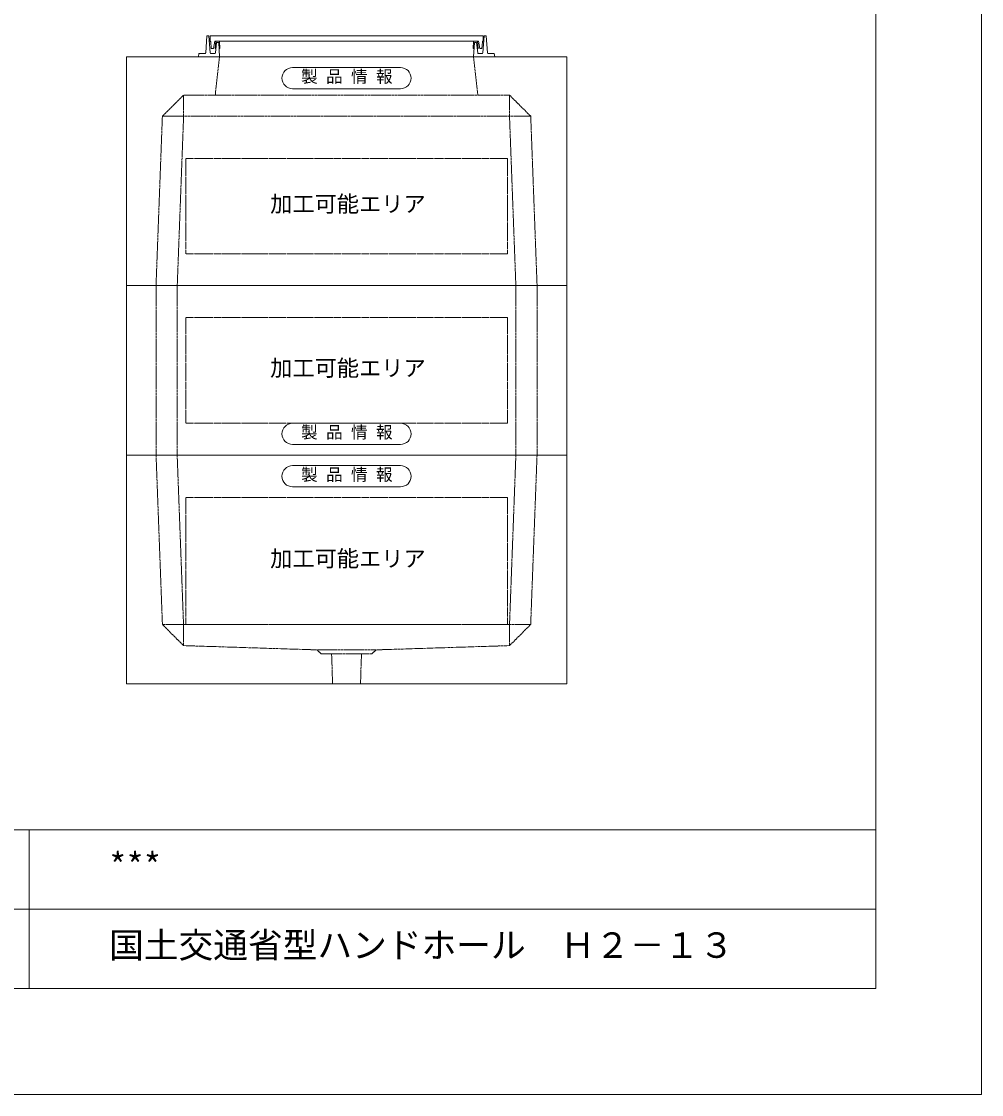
# Model space of a CAD drawing. Units: millimetres, scale not verified. Extents: x -3712 to 3712, y -2625 to 2625.
# Drawn here: x 1445 to 3712, y -2625 to -91 of the extents above; entities that cross this region are included whole.
import ezdxf
from ezdxf.enums import TextEntityAlignment as Align

# ---------------------------------------------------------------- set-up
doc = ezdxf.new("R2010")
doc.units = ezdxf.units.MM
doc.header["$LTSCALE"] = 10
doc.linetypes.add('LONG_DASHED1', pattern=[7, 6, -1])
doc.linetypes.add('LONG_DOUBLE_CHAIN', pattern=[21.8, 18, -1, 0.6, -0.6, 0.6, -1])
for name, color, linetype, lineweight in [('0-0_D-TTL', 7, 'Continuous', 9), ('0-1_Defpoints', 7, 'Continuous', 9), ('0-2_D-TTL-FRAM1', 134, 'Continuous', 9), ('0-3_D-TTL-TXT', 7, 'Continuous', 9), ('0-8_D-STR', 7, 'LONG_DASHED1', 9), ('0-9_D-STR-STR1', 7, 'Continuous', 9), ('0-A_D-STR-STR5', 1, 'LONG_DOUBLE_CHAIN', 9), ('0-B_D-STR-STR4', 134, 'Continuous', 9)]:
    doc.layers.add(name, color=color, linetype=linetype, lineweight=lineweight)
doc.styles.add('ＭＳ ゴシック', font='')
doc.styles.get('ＭＳ ゴシック').set_extended_font_data('MS Gothic')

# ---------------------------------------------------------------- blocks, each defined once
blk = doc.blocks.new('A$C4DE05FD1')
at = {"layer": '0-0_D-TTL', "color": 134}
for p in [(57400, 38000), (2000, 2000)]:
    blk.add_line(p, (57400, 2000), dxfattribs=at)
at = {"layer": '0-1_Defpoints', "color": 134}
for p in [(59400, 42000), (0, 0)]:
    blk.add_line(p, (59400, 0), dxfattribs=at)
at = {"layer": '0-2_D-TTL-FRAM1'}
for p, q in [((19400, 5000), (57400, 5000)), ((41400, 5000), (41400, 2000)), ((32400, 3500), (57400, 3500))]:
    blk.add_line(p, q, dxfattribs=at)
blk = doc.blocks.new('A$C284D0AE2')
at = {"layer": '0-B_D-STR-STR4'}
for p, q in [((-3300, 500), (-3327.8, 98.6)), ((-3250, 500), (-3300, 500)), ((-3221.3, 98.6), (-3250, 500)), ((-3225, 500), (-3225, 370)), ((-3225, 370), (-3219.2, 370)), ((-3209.2, 360.9), (-3195, 200)), ((-3145, 200), (-3115, 370)), ((-3115, 370), (3115, 370)), ((-3090, 370), (-3106.2, 200.7)), ((-3070, 340), (-3098, 97.7)), ((-3000, 370), (-3090, 370)), ((-3020, 340), (-3070, 340)), ((-3000, 0), (-3020, 340)), ((-2991.8, 200.7), (-3000, 370)), ((3000, 370), (3090, 370)), ((3090, 370), (3106.2, 200.7)), ((-3490, 80), (-3500, 0)), ((-3500, 0), (3500, 0)), ((-3347.8, 80), (-3490, 80)), ((-3117.8, 80), (-3201.4, 80)), ((-3195, 200), (-3145, 200)), ((-3106.2, 200.7), (-3086.1, 200.7)), ((-3011.8, 200.7), (-2991.8, 200.7)), ((3106.2, 200.7), (3086.1, 200.7)), ((3117.8, 80), (3201.4, 80)), ((3347.8, 80), (3490, 80)), ((3490, 80), (3500, 0))]:
    blk.add_line(p, q, dxfattribs=at)
for points in [[(-3225, 500), (3225, 500), (3225, 370), (3219.2, 370)], [(3011.8, 200.7), (2991.8, 200.7), (3000, 370)], [(3000, 0), (3020, 340), (3070, 340), (3098, 97.7)], [(3209.2, 360.9), (3195, 200), (3145, 200), (3115, 370)], [(3221.3, 98.6), (3250, 500), (3300, 500), (3327.8, 98.6)]]:
    blk.add_lwpolyline(points, dxfattribs=at)
for centre, radius, start, end in [((-3219.2, 360), 10, 5.04245, 90), ((3219.2, 360), 10, 90, 174.95755), ((-3347.8, 100), 20, 270, 356.0372), ((-3201.4, 100), 20, 184.08562, 270), ((-3117.8, 100), 20, 270, 353.41806), ((3117.8, 100), 20, 186.58194, 270), ((3201.4, 100), 20, 270, 355.91438), ((3347.8, 100), 20, 183.9628, 270)]:
    blk.add_arc(centre, radius, start, end, dxfattribs=at)
blk = doc.blocks.new('A$C4A6C5A6A')
at = {"layer": '0-9_D-STR-STR1'}
for p, q in [((-1275, 0), (1275, 0)), ((-1275, -500), (1275, -500))]:
    blk.add_line(p, q, dxfattribs=at)
for centre, start, end in [((-1275, -250), 90, 270), ((1275, -250), 270, 90)]:
    blk.add_arc(centre, 250, start, end, dxfattribs=at)
at = {"layer": '0-9_D-STR-STR1', "style": 'ＭＳ ゴシック'}
blk.add_text('製 品 情 報', height=288.6, dxfattribs=at).set_placement((-1074.8, -441.3), align=Align.BOTTOM_LEFT)
blk = doc.blocks.new('A$C5A6A0778')
at = {"layer": '0-8_D-STR', "linetype": 'Continuous'}
for p, q in [((-5200, 5400), (5200, 5400)), ((-5200, 0), (-5200, 5400)), ((5200, 5400), (5200, 0)), ((-5200, 0), (5200, 0))]:
    blk.add_line(p, q, dxfattribs=at)
at = {"layer": '0-8_D-STR'}
for p, q in [((-3000, 5400), (-3100, 4500)), ((3000, 5400), (3100, 4500)), ((-4350, 4000), (-3850, 4500)), ((3850, 4500), (-3850, 4500)), ((-3850, 4000), (-3850, 4500)), ((4350, 4000), (3850, 4500)), ((3850, 4000), (3850, 4500)), ((-4350, 4000), (-4500, 0)), ((4350, 4000), (-4350, 4000)), ((-3850, 4000), (-4000, 0)), ((3850, 4000), (4000, 0)), ((4350, 4000), (4500, 0))]:
    blk.add_line(p, q, dxfattribs=at)
at = {"layer": '0-A_D-STR-STR5'}
for p, q in [((-3800, 3000), (-3800, 750)), ((3800, 3000), (-3800, 3000))]:
    blk.add_line(p, q, dxfattribs=at)
blk.add_lwpolyline([(3800, 3000), (3800, 750), (-3800, 750)], dxfattribs=at)
at = {"layer": '0-9_D-STR-STR1'}
blk.add_blockref('A$C4A6C5A6A', (0, 5150), dxfattribs=at)
blk = doc.blocks.new('A$C1526019E')
at = {"layer": '0-8_D-STR', "linetype": 'Continuous'}
for p, q in [((5200, 0), (-5200, 0)), ((5200, -4000), (5200, 0))]:
    blk.add_line(p, q, dxfattribs=at)
at = {"layer": '0-8_D-STR'}
for p, q in [((-4500, 0), (-4500, -4000)), ((-4000, 0), (-4000, -4000)), ((4000, 0), (4000, -4000)), ((4500, 0), (4500, -4000))]:
    blk.add_line(p, q, dxfattribs=at)
at = {"layer": '0-8_D-STR', "linetype": 'Continuous'}
blk.add_lwpolyline([(5200, -4000), (-5200, -4000), (-5200, 0)], dxfattribs=at)
at = {"layer": '0-A_D-STR-STR5'}
for p, q in [((3800, -750), (3800, -3250)), ((3800, -3250), (-3800, -3250))]:
    blk.add_line(p, q, dxfattribs=at)
blk.add_lwpolyline([(3800, -750), (-3800, -750), (-3800, -3250)], dxfattribs=at)
at = {"layer": '0-9_D-STR-STR1'}
blk.add_blockref('A$C4A6C5A6A', (0, -3250), dxfattribs=at)
blk = doc.blocks.new('A$C09BE5D61')
at = {"layer": '0-8_D-STR', "linetype": 'Continuous'}
for p, q in [((5200, 0), (-5200, 0)), ((-5200, -5400), (-5200, 0)), ((5200, -5400), (5200, 0)), ((5200, -5400), (-5200, -5400))]:
    blk.add_line(p, q, dxfattribs=at)
at = {"layer": '0-8_D-STR'}
for p, q in [((-4500, 0), (-4350, -4000)), ((-4000, 0), (-3850, -4000)), ((4000, 0), (3850, -4000)), ((4500, 0), (4350, -4000)), ((-3850, -4500), (-4350, -4000)), ((-4350, -4000), (4350, -4000)), ((-3850, -4500), (-3850, -4000)), ((3850, -4500), (4350, -4000)), ((3850, -4500), (3850, -4000)), ((-3850, -4500), (-700, -4600)), ((3850, -4500), (700, -4600)), ((-600, -4690), (-700, -4600)), ((700, -4600), (-700, -4600)), ((600, -4690), (-600, -4690)), ((-329.8, -5400), (-352.5, -4690)), ((329.8, -5400), (352.5, -4690)), ((600, -4690), (700, -4600))]:
    blk.add_line(p, q, dxfattribs=at)
at = {"layer": '0-A_D-STR-STR5'}
for p, q in [((-3800, -1000), (-3800, -4000)), ((3800, -1000), (-3800, -1000)), ((3800, -1000), (3800, -4000)), ((3800, -4000), (-3800, -4000))]:
    blk.add_line(p, q, dxfattribs=at)
at = {"layer": '0-9_D-STR-STR1'}
blk.add_blockref('A$C4A6C5A6A', (0, -250), dxfattribs=at)

msp = doc.modelspace()

# ---------------------------------------------------------------- block references
at = {"layer": '0-0_D-TTL', "xscale": 0.125, "yscale": 0.125}
msp.add_blockref('A$C4DE05FD1', (-3712.5, -2625), dxfattribs=at)
at = {"layer": '0-8_D-STR', "xscale": 0.1, "yscale": 0.1}
for name, p in [('A$C5A6A0778', (2212.5, -715)), ('A$C1526019E', (2212.5, -715)), ('A$C09BE5D61', (2212.5, -1115))]:
    msp.add_blockref(name, p, dxfattribs=at)
at = {"layer": '0-B_D-STR-STR4', "xscale": 0.1, "yscale": 0.1}
msp.add_blockref('A$C284D0AE2', (2212.5, -175), dxfattribs=at)

# ---------------------------------------------------------------- texts
at = {"layer": '0-3_D-TTL-TXT', "style": 'ＭＳ ゴシック'}
for s, p in [('***', (1651.65, -2132.75)), ('国土交通省型ハンドホール\u3000Ｈ２－１３', (1651.65, -2320.25))]:
    msp.add_text(s, height=60.12, dxfattribs=at).set_placement(p, align=Align.BOTTOM_LEFT)
at = {"layer": '0-A_D-STR-STR5', "style": 'ＭＳ ゴシック'}
for p in [(2032.02, -552.75), (2032.02, -940.25), (2032.02, -1390.25)]:
    msp.add_text('加工可能エリア', height=38.49, dxfattribs=at).set_placement(p, align=Align.BOTTOM_LEFT)

doc.saveas('drawing.dxf')
